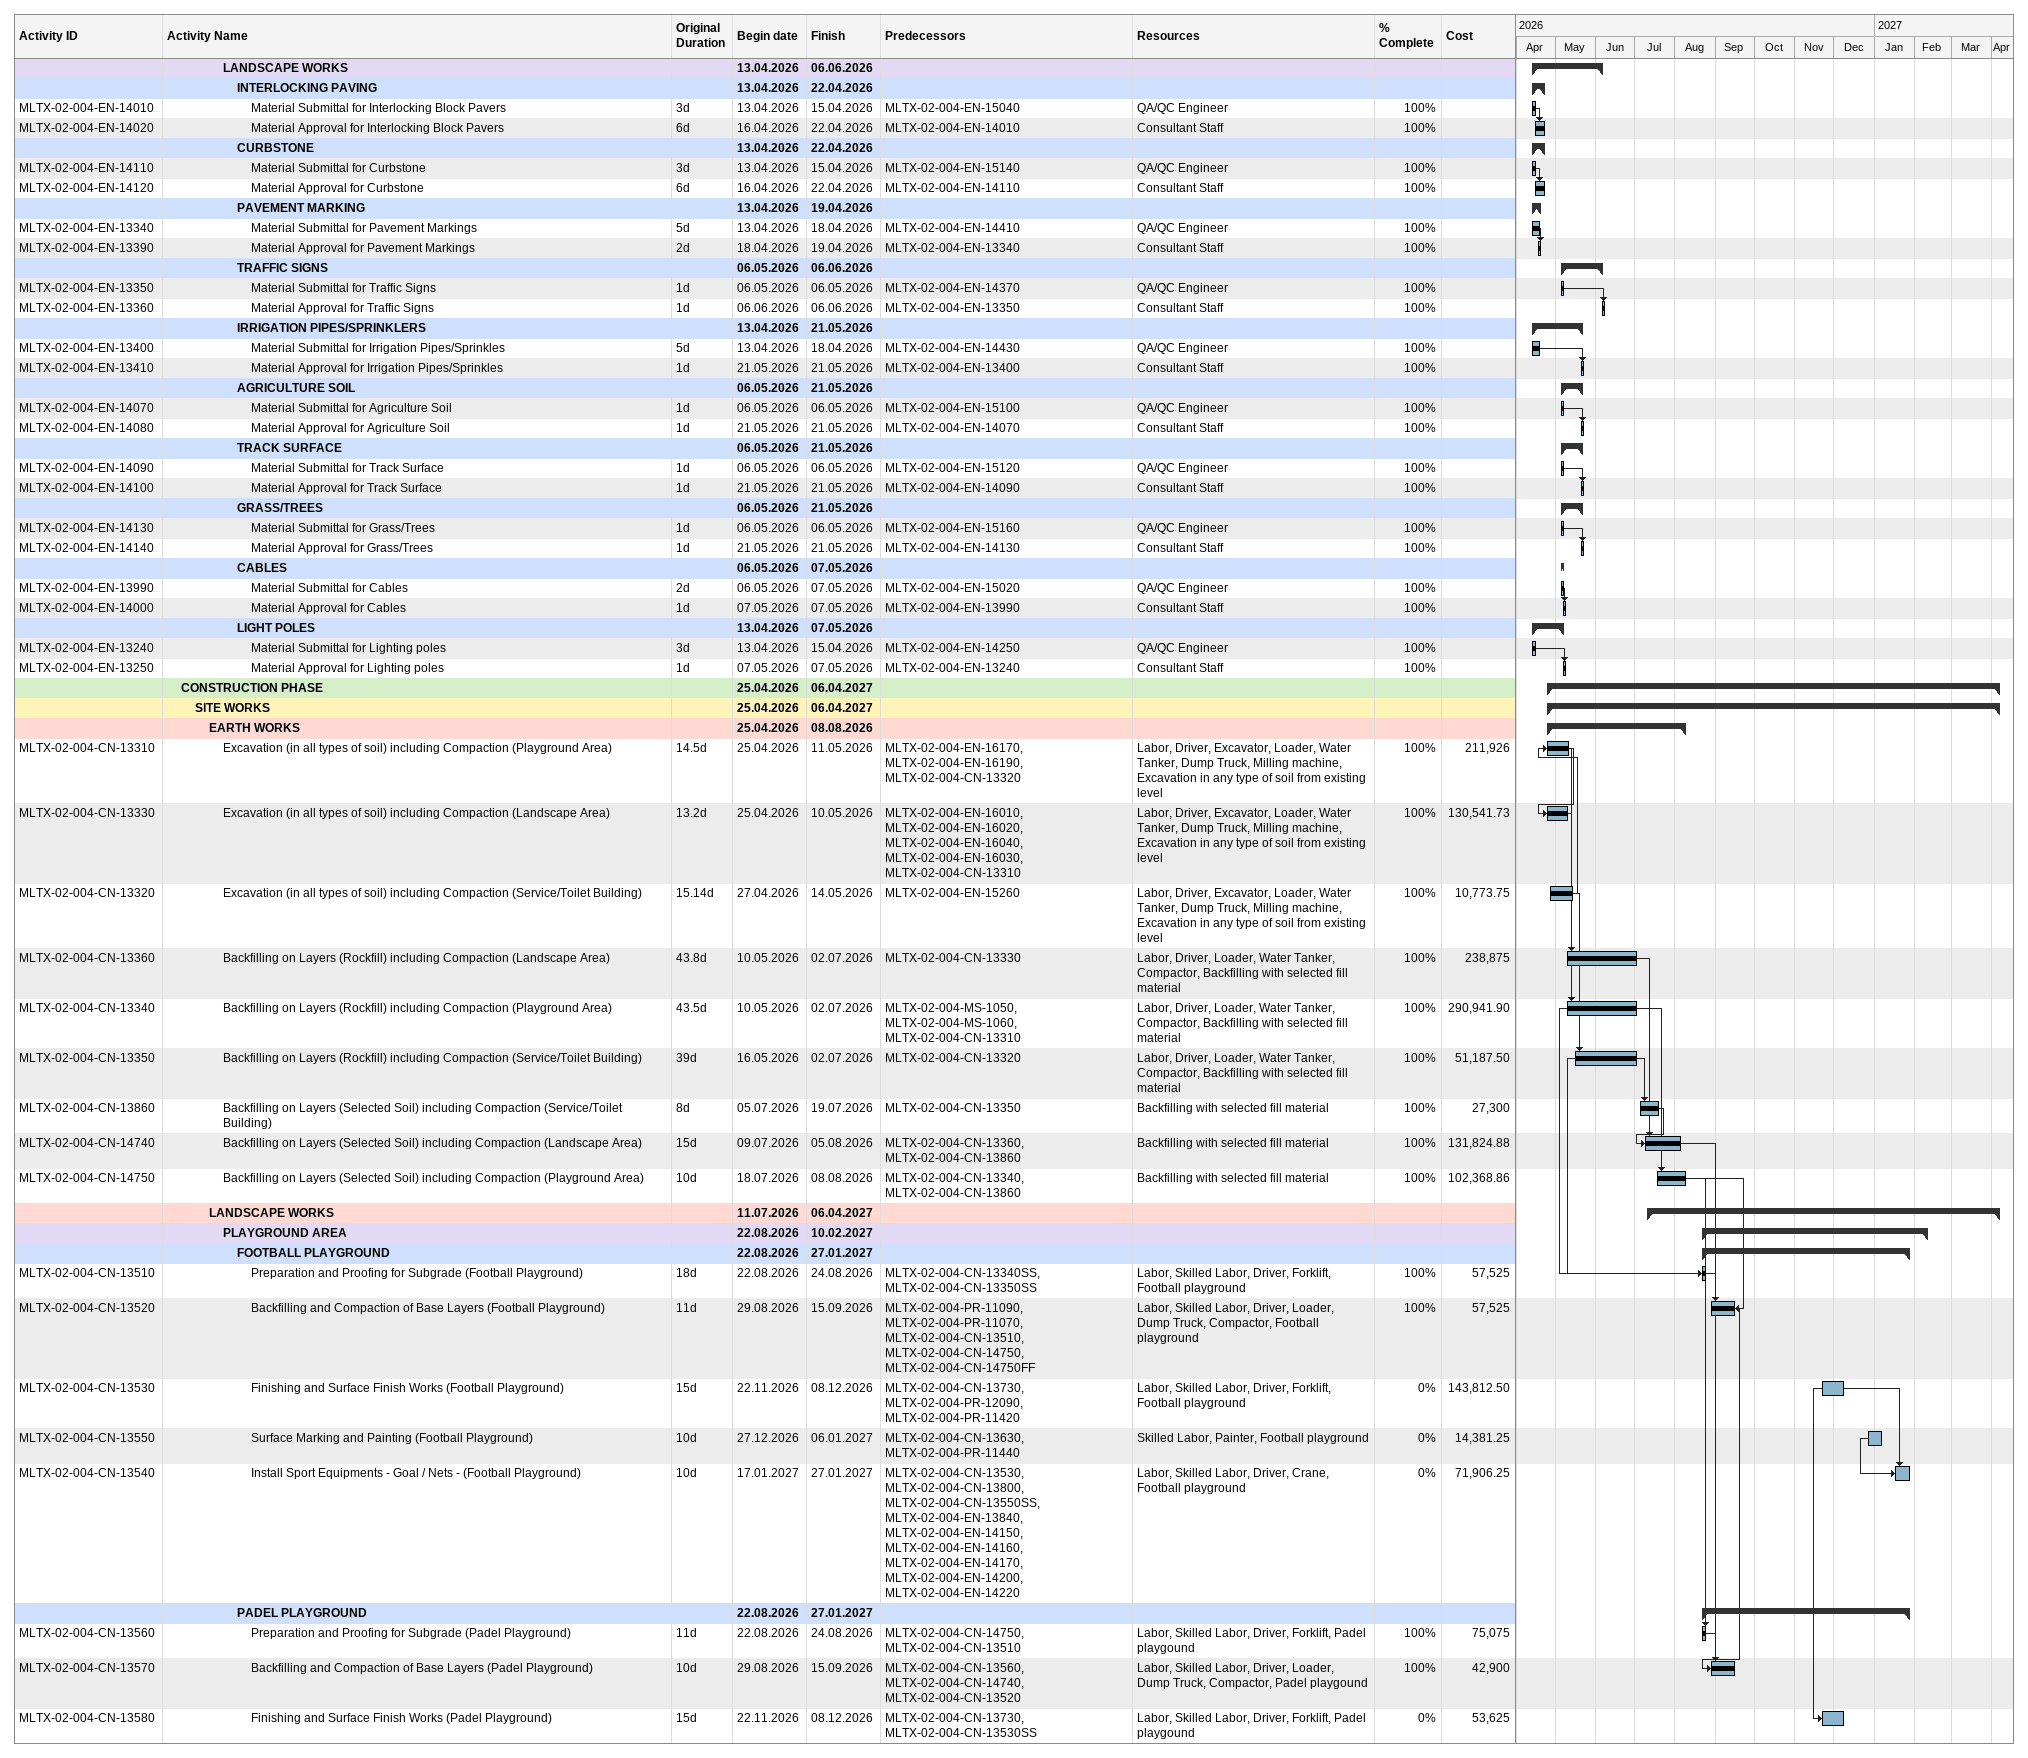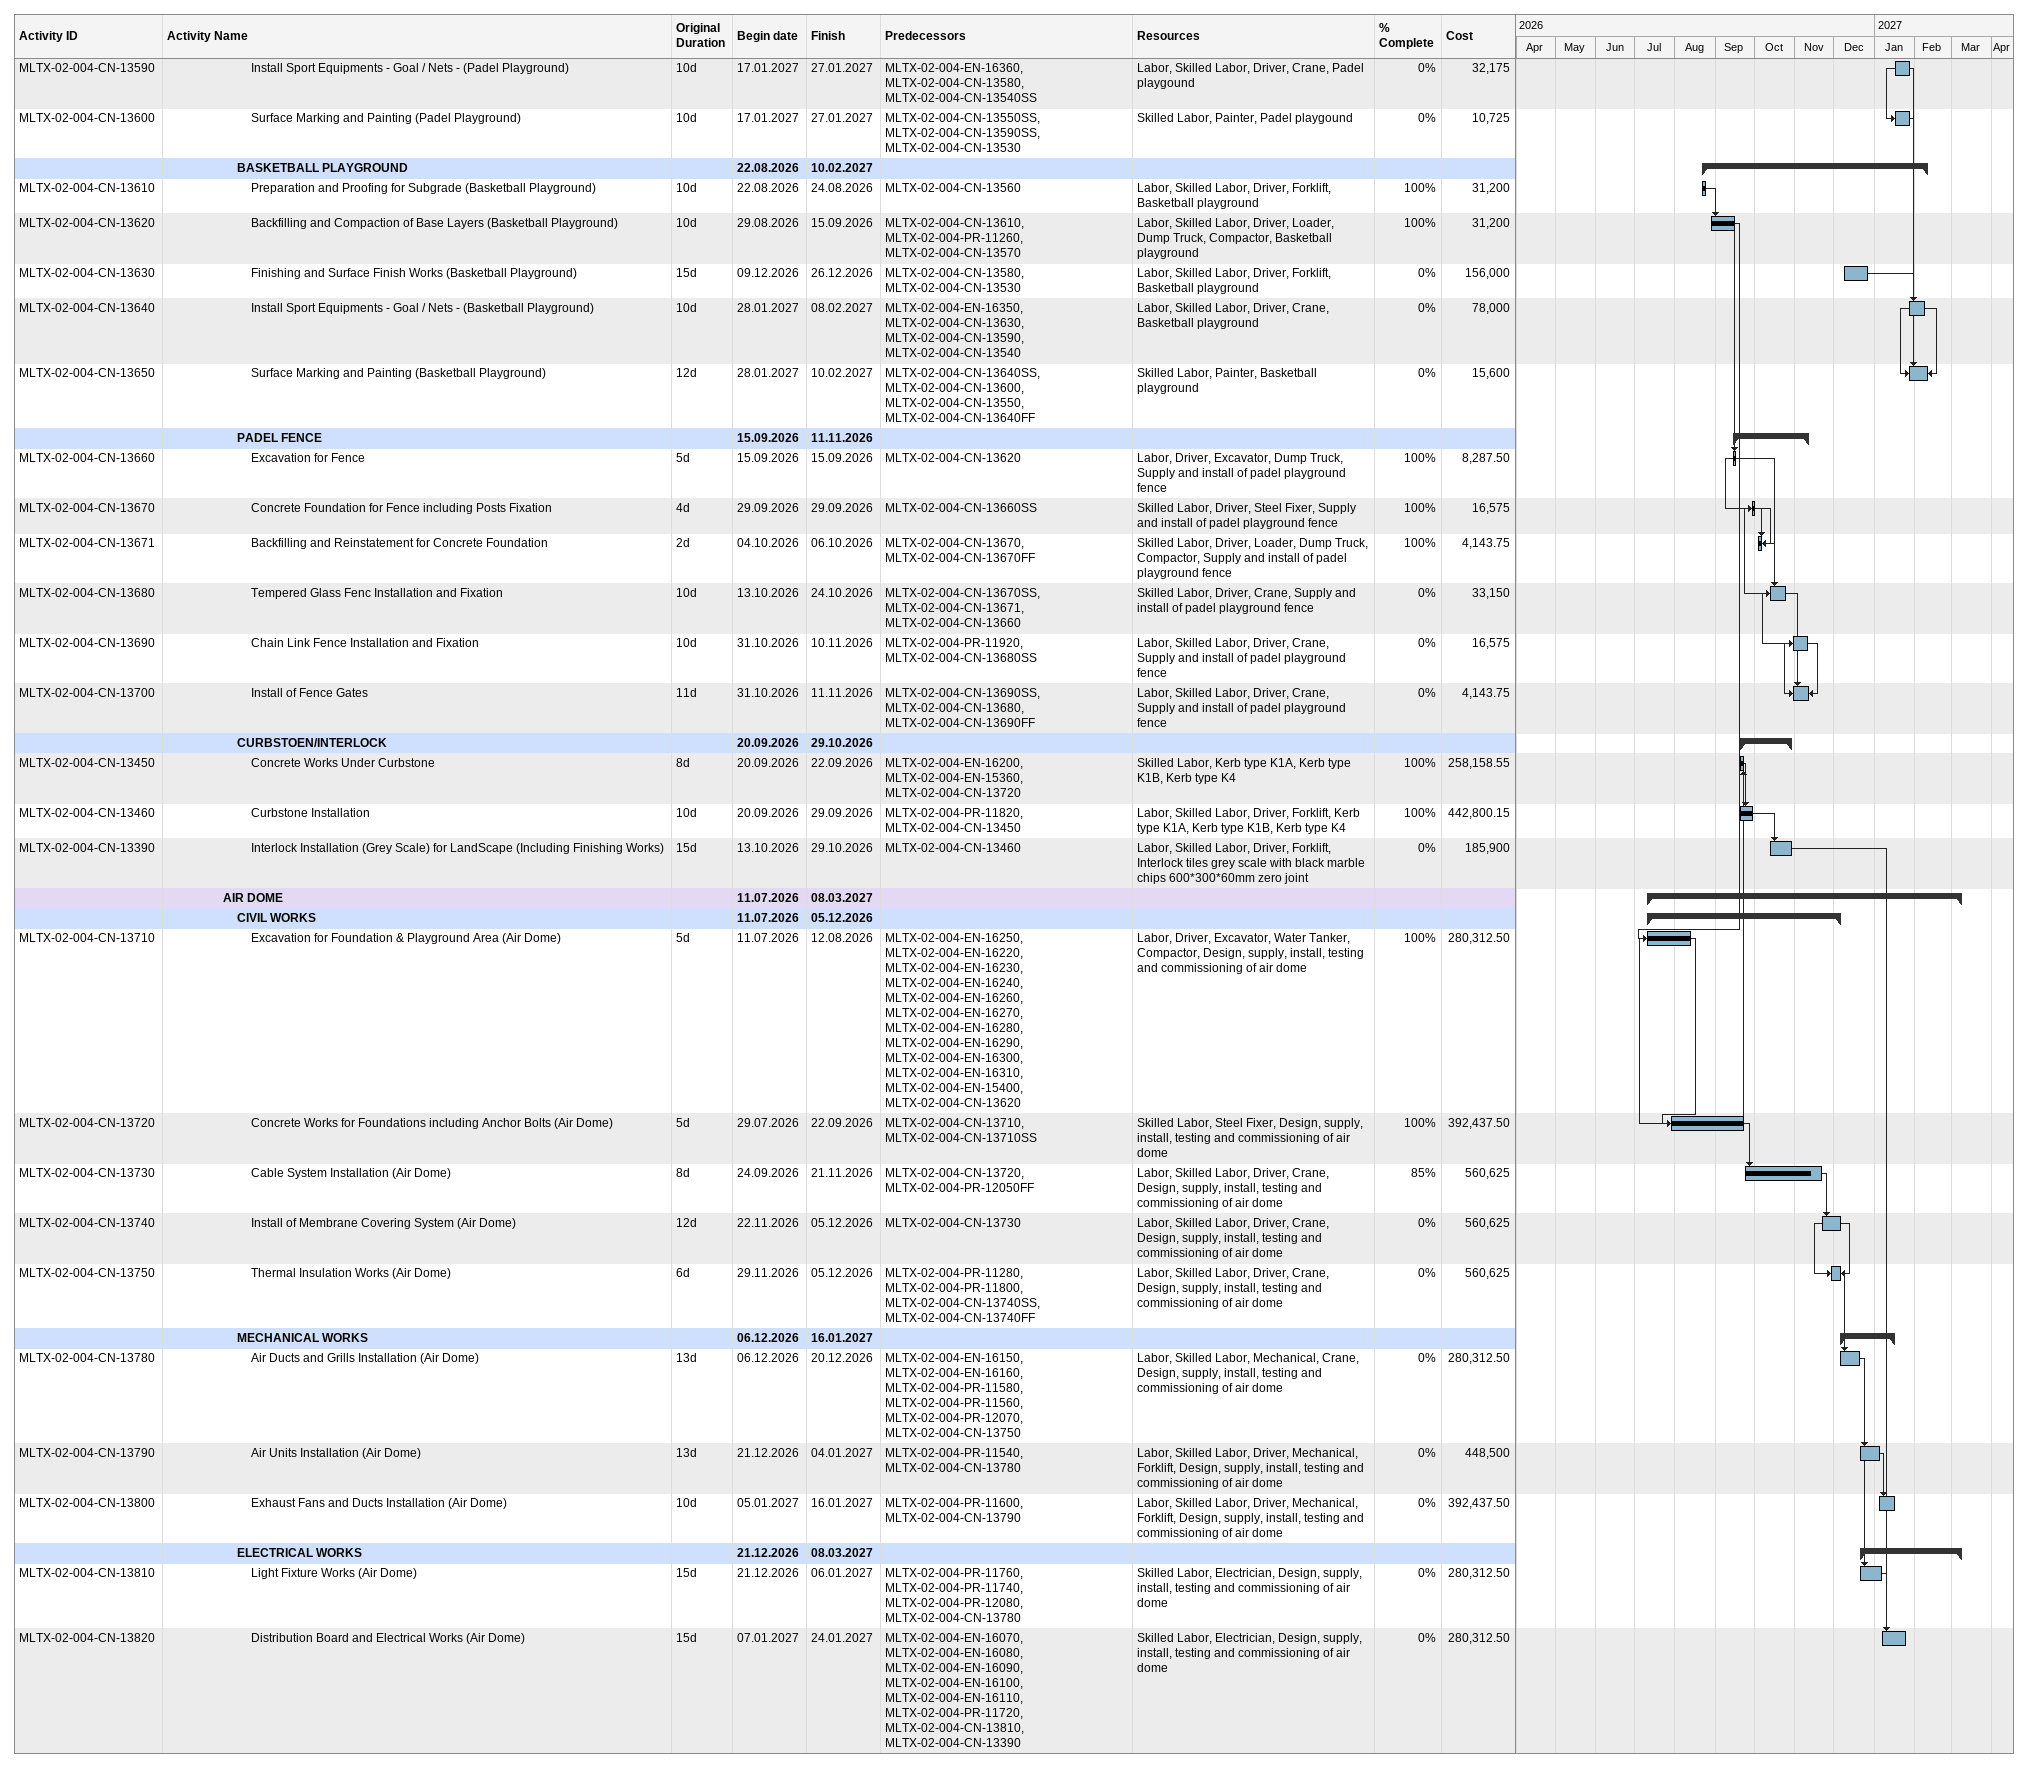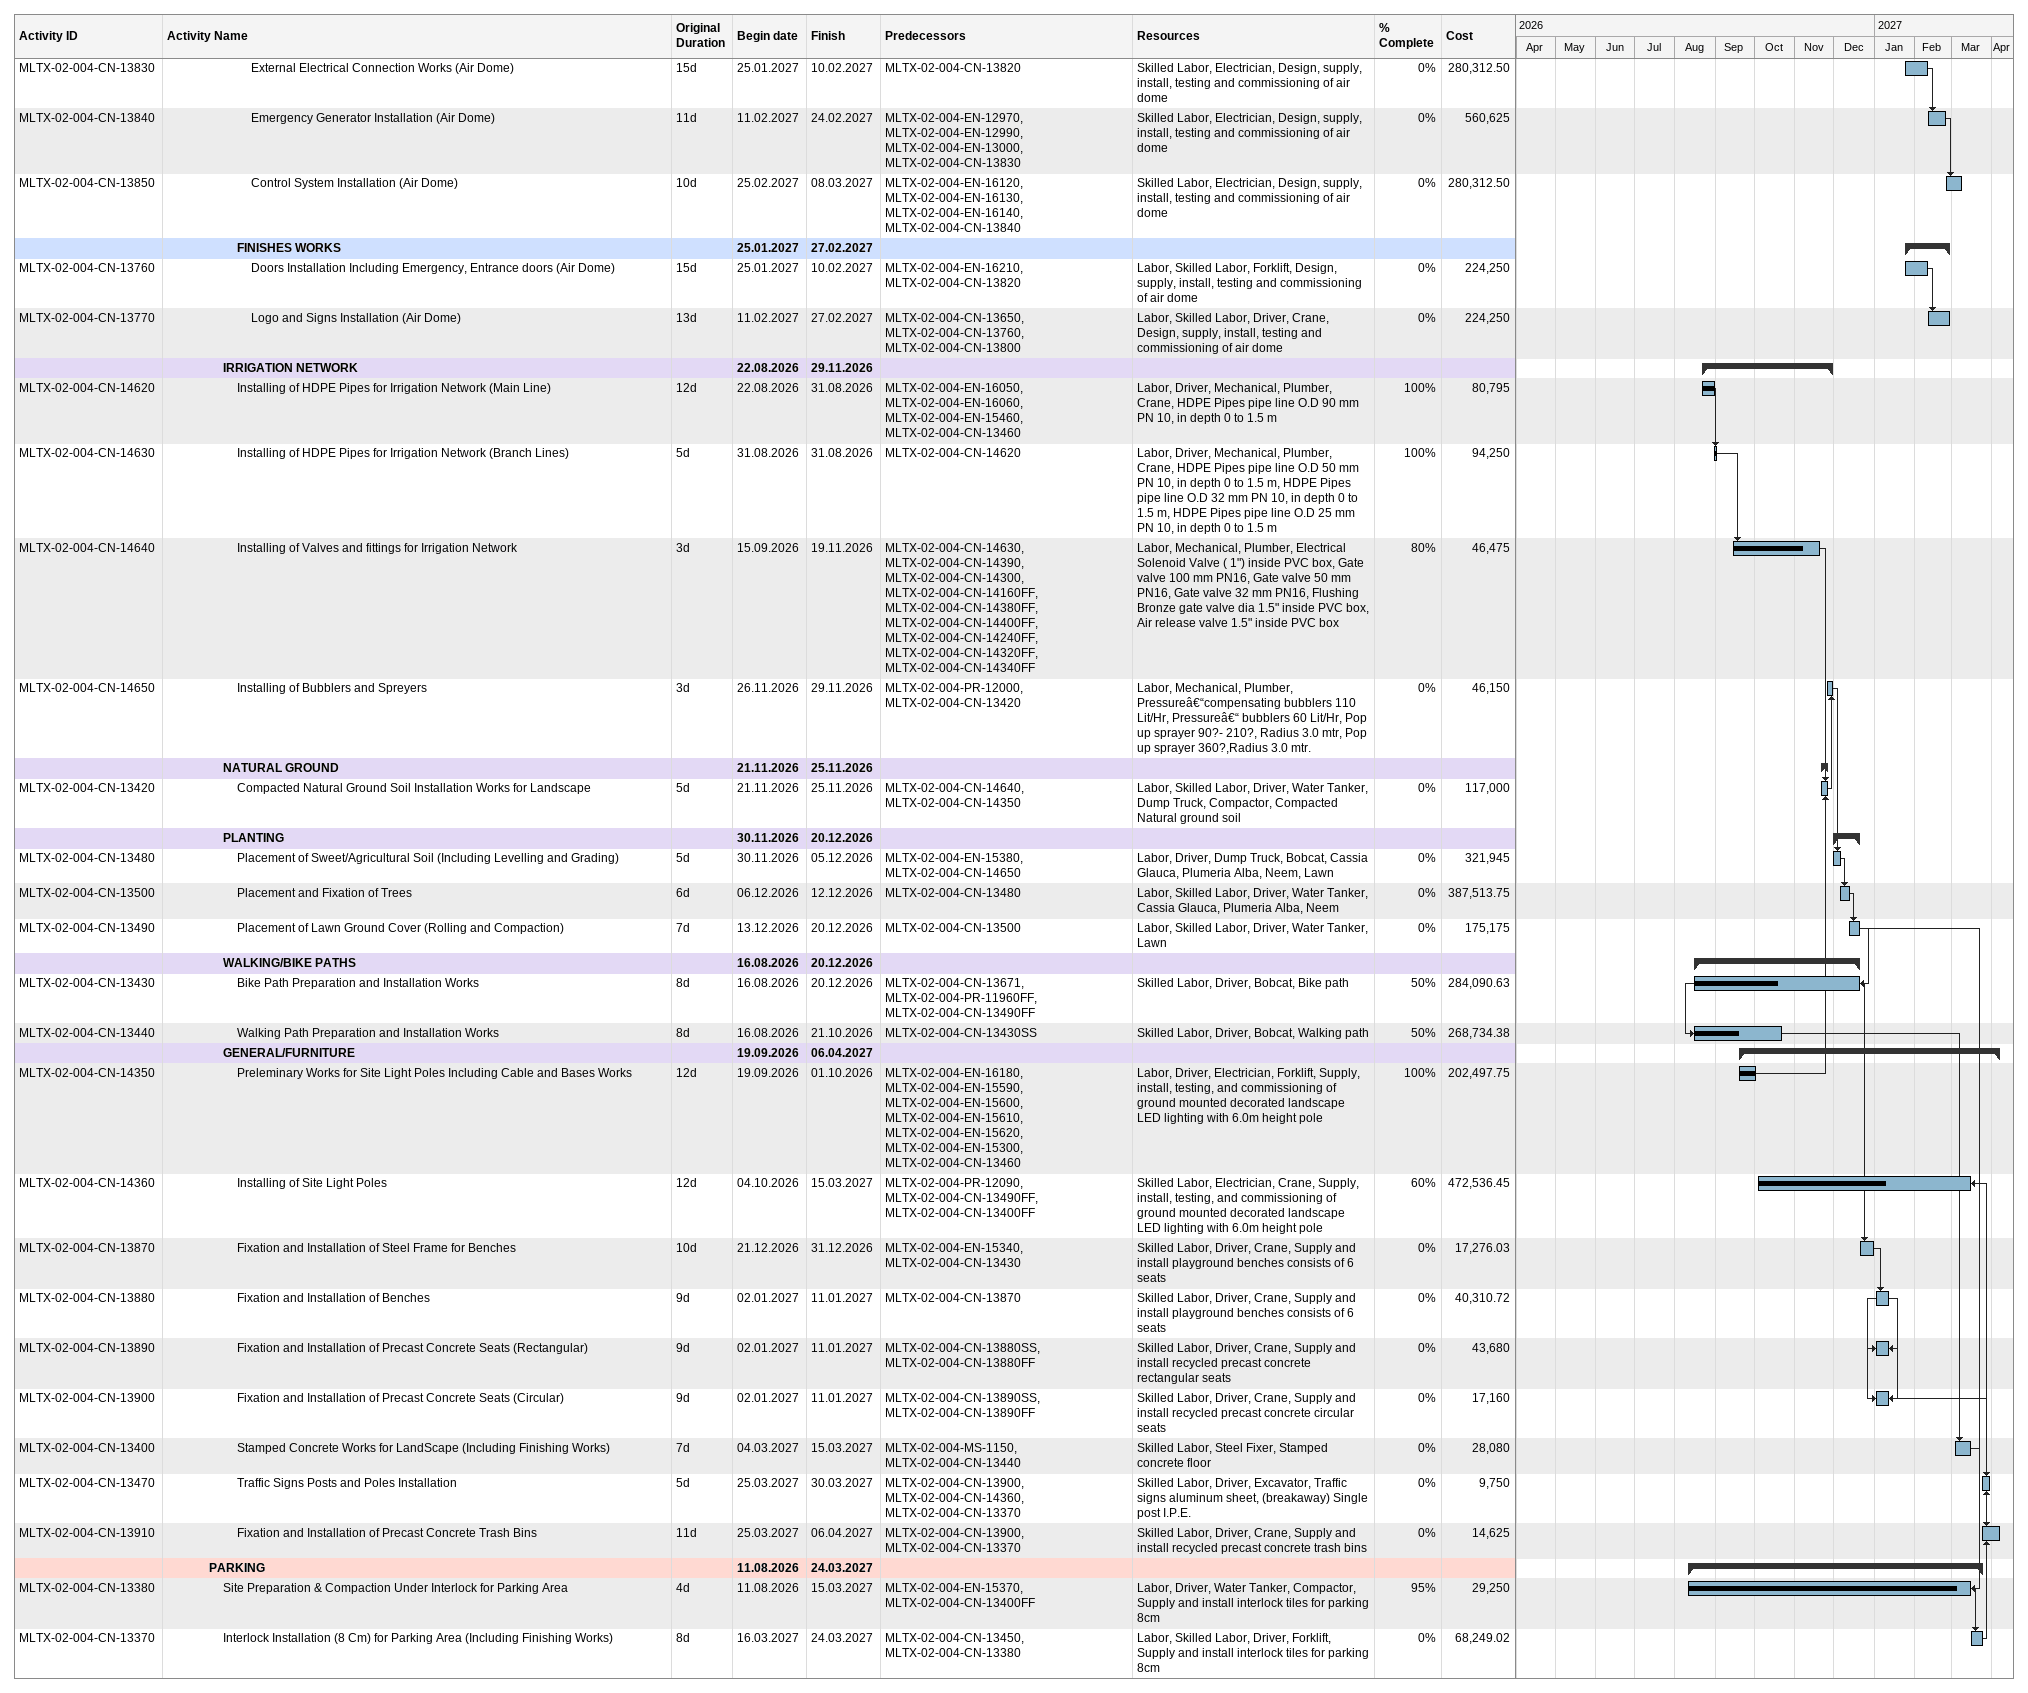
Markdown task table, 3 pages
| ID | Level | Task | Original duration | Start | Finish | Predecessors | Resources | % complete | Cost |
|---|---|---|---|---|---|---|---|---|---|
|  | 5 | **LANDSCAPE WORKS** |  | 2026-04-13 | 2026-06-06 |  |  |  |  |
|  | 6 | **INTERLOCKING PAVING** |  | 2026-04-13 | 2026-04-22 |  |  |  |  |
| MLTX-02-004-EN-14010 | 7 | Material Submittal for Interlocking Block Pavers | 3d | 2026-04-13 | 2026-04-15 | MLTX-02-004-EN-15040 | QA/QC Engineer | 100 |  |
| MLTX-02-004-EN-14020 | 7 | Material Approval for Interlocking Block Pavers | 6d | 2026-04-16 | 2026-04-22 | MLTX-02-004-EN-14010 | Consultant Staff | 100 |  |
|  | 6 | **CURBSTONE** |  | 2026-04-13 | 2026-04-22 |  |  |  |  |
| MLTX-02-004-EN-14110 | 7 | Material Submittal for Curbstone | 3d | 2026-04-13 | 2026-04-15 | MLTX-02-004-EN-15140 | QA/QC Engineer | 100 |  |
| MLTX-02-004-EN-14120 | 7 | Material Approval for Curbstone | 6d | 2026-04-16 | 2026-04-22 | MLTX-02-004-EN-14110 | Consultant Staff | 100 |  |
|  | 6 | **PAVEMENT MARKING** |  | 2026-04-13 | 2026-04-19 |  |  |  |  |
| MLTX-02-004-EN-13340 | 7 | Material Submittal for Pavement Markings | 5d | 2026-04-13 | 2026-04-18 | MLTX-02-004-EN-14410 | QA/QC Engineer | 100 |  |
| MLTX-02-004-EN-13390 | 7 | Material Approval for Pavement Markings | 2d | 2026-04-18 | 2026-04-19 | MLTX-02-004-EN-13340 | Consultant Staff | 100 |  |
|  | 6 | **TRAFFIC SIGNS** |  | 2026-05-06 | 2026-06-06 |  |  |  |  |
| MLTX-02-004-EN-13350 | 7 | Material Submittal for Traffic Signs | 1d | 2026-05-06 | 2026-05-06 | MLTX-02-004-EN-14370 | QA/QC Engineer | 100 |  |
| MLTX-02-004-EN-13360 | 7 | Material Approval for Traffic Signs | 1d | 2026-06-06 | 2026-06-06 | MLTX-02-004-EN-13350 | Consultant Staff | 100 |  |
|  | 6 | **IRRIGATION PIPES/SPRINKLERS** |  | 2026-04-13 | 2026-05-21 |  |  |  |  |
| MLTX-02-004-EN-13400 | 7 | Material Submittal for Irrigation Pipes/Sprinkles | 5d | 2026-04-13 | 2026-04-18 | MLTX-02-004-EN-14430 | QA/QC Engineer | 100 |  |
| MLTX-02-004-EN-13410 | 7 | Material Approval for Irrigation Pipes/Sprinkles | 1d | 2026-05-21 | 2026-05-21 | MLTX-02-004-EN-13400 | Consultant Staff | 100 |  |
|  | 6 | **AGRICULTURE SOIL** |  | 2026-05-06 | 2026-05-21 |  |  |  |  |
| MLTX-02-004-EN-14070 | 7 | Material Submittal for Agriculture Soil | 1d | 2026-05-06 | 2026-05-06 | MLTX-02-004-EN-15100 | QA/QC Engineer | 100 |  |
| MLTX-02-004-EN-14080 | 7 | Material Approval for Agriculture Soil | 1d | 2026-05-21 | 2026-05-21 | MLTX-02-004-EN-14070 | Consultant Staff | 100 |  |
|  | 6 | **TRACK SURFACE** |  | 2026-05-06 | 2026-05-21 |  |  |  |  |
| MLTX-02-004-EN-14090 | 7 | Material Submittal for Track Surface | 1d | 2026-05-06 | 2026-05-06 | MLTX-02-004-EN-15120 | QA/QC Engineer | 100 |  |
| MLTX-02-004-EN-14100 | 7 | Material Approval for Track Surface | 1d | 2026-05-21 | 2026-05-21 | MLTX-02-004-EN-14090 | Consultant Staff | 100 |  |
|  | 6 | **GRASS/TREES** |  | 2026-05-06 | 2026-05-21 |  |  |  |  |
| MLTX-02-004-EN-14130 | 7 | Material Submittal for Grass/Trees | 1d | 2026-05-06 | 2026-05-06 | MLTX-02-004-EN-15160 | QA/QC Engineer | 100 |  |
| MLTX-02-004-EN-14140 | 7 | Material Approval for Grass/Trees | 1d | 2026-05-21 | 2026-05-21 | MLTX-02-004-EN-14130 | Consultant Staff | 100 |  |
|  | 6 | **CABLES** |  | 2026-05-06 | 2026-05-07 |  |  |  |  |
| MLTX-02-004-EN-13990 | 7 | Material Submittal for Cables | 2d | 2026-05-06 | 2026-05-07 | MLTX-02-004-EN-15020 | QA/QC Engineer | 100 |  |
| MLTX-02-004-EN-14000 | 7 | Material Approval for Cables | 1d | 2026-05-07 | 2026-05-07 | MLTX-02-004-EN-13990 | Consultant Staff | 100 |  |
|  | 6 | **LIGHT POLES** |  | 2026-04-13 | 2026-05-07 |  |  |  |  |
| MLTX-02-004-EN-13240 | 7 | Material Submittal for Lighting poles | 3d | 2026-04-13 | 2026-04-15 | MLTX-02-004-EN-14250 | QA/QC Engineer | 100 |  |
| MLTX-02-004-EN-13250 | 7 | Material Approval for Lighting poles | 1d | 2026-05-07 | 2026-05-07 | MLTX-02-004-EN-13240 | Consultant Staff | 100 |  |
|  | 2 | **CONSTRUCTION PHASE** |  | 2026-04-25 | 2027-04-06 |  |  |  |  |
|  | 3 | **SITE WORKS** |  | 2026-04-25 | 2027-04-06 |  |  |  |  |
|  | 4 | **EARTH WORKS** |  | 2026-04-25 | 2026-08-08 |  |  |  |  |
| MLTX-02-004-CN-13310 | 5 | Excavation (in all types of soil) including Compaction (Playground Area) | 14.5d | 2026-04-25 | 2026-05-11 | MLTX-02-004-EN-16170, MLTX-02-004-EN-16190, MLTX-02-004-CN-13320 | Labor, Driver, Excavator, Loader, Water Tanker, Dump Truck, Milling machine, Excavation in any type of soil from existing level | 100 | 211926 |
| MLTX-02-004-CN-13330 | 5 | Excavation (in all types of soil) including Compaction (Landscape Area) | 13.2d | 2026-04-25 | 2026-05-10 | MLTX-02-004-EN-16010, MLTX-02-004-EN-16020, MLTX-02-004-EN-16040, MLTX-02-004-EN-16030, MLTX-02-004-CN-13310 | Labor, Driver, Excavator, Loader, Water Tanker, Dump Truck, Milling machine, Excavation in any type of soil from existing level | 100 | 130541.73 |
| MLTX-02-004-CN-13320 | 5 | Excavation (in all types of soil) including Compaction (Service/Toilet Building) | 15.14d | 2026-04-27 | 2026-05-14 | MLTX-02-004-EN-15260 | Labor, Driver, Excavator, Loader, Water Tanker, Dump Truck, Milling machine, Excavation in any type of soil from existing level | 100 | 10773.75 |
| MLTX-02-004-CN-13360 | 5 | Backfilling on Layers (Rockfill) including Compaction (Landscape Area) | 43.8d | 2026-05-10 | 2026-07-02 | MLTX-02-004-CN-13330 | Labor, Driver, Loader, Water Tanker, Compactor, Backfilling with selected fill material | 100 | 238875 |
| MLTX-02-004-CN-13340 | 5 | Backfilling on Layers (Rockfill) including Compaction (Playground Area) | 43.5d | 2026-05-10 | 2026-07-02 | MLTX-02-004-MS-1050, MLTX-02-004-MS-1060, MLTX-02-004-CN-13310 | Labor, Driver, Loader, Water Tanker, Compactor, Backfilling with selected fill material | 100 | 290941.90 |
| MLTX-02-004-CN-13350 | 5 | Backfilling on Layers (Rockfill) including Compaction (Service/Toilet Building) | 39d | 2026-05-16 | 2026-07-02 | MLTX-02-004-CN-13320 | Labor, Driver, Loader, Water Tanker, Compactor, Backfilling with selected fill material | 100 | 51187.50 |
| MLTX-02-004-CN-13860 | 5 | Backfilling on Layers (Selected Soil) including Compaction (Service/Toilet Building) | 8d | 2026-07-05 | 2026-07-19 | MLTX-02-004-CN-13350 | Backfilling with selected fill material | 100 | 27300 |
| MLTX-02-004-CN-14740 | 5 | Backfilling on Layers (Selected Soil) including Compaction (Landscape Area) | 15d | 2026-07-09 | 2026-08-05 | MLTX-02-004-CN-13360, MLTX-02-004-CN-13860 | Backfilling with selected fill material | 100 | 131824.88 |
| MLTX-02-004-CN-14750 | 5 | Backfilling on Layers (Selected Soil) including Compaction (Playground Area) | 10d | 2026-07-18 | 2026-08-08 | MLTX-02-004-CN-13340, MLTX-02-004-CN-13860 | Backfilling with selected fill material | 100 | 102368.86 |
|  | 4 | **LANDSCAPE WORKS** |  | 2026-07-11 | 2027-04-06 |  |  |  |  |
|  | 5 | **PLAYGROUND AREA** |  | 2026-08-22 | 2027-02-10 |  |  |  |  |
|  | 6 | **FOOTBALL PLAYGROUND** |  | 2026-08-22 | 2027-01-27 |  |  |  |  |
| MLTX-02-004-CN-13510 | 7 | Preparation and Proofing for Subgrade (Football Playground) | 18d | 2026-08-22 | 2026-08-24 | MLTX-02-004-CN-13340SS, MLTX-02-004-CN-13350SS | Labor, Skilled Labor, Driver, Forklift, Football playground | 100 | 57525 |
| MLTX-02-004-CN-13520 | 7 | Backfilling and Compaction of Base Layers (Football Playground) | 11d | 2026-08-29 | 2026-09-15 | MLTX-02-004-PR-11090, MLTX-02-004-PR-11070, MLTX-02-004-CN-13510, MLTX-02-004-CN-14750, MLTX-02-004-CN-14750FF | Labor, Skilled Labor, Driver, Loader, Dump Truck, Compactor, Football playground | 100 | 57525 |
| MLTX-02-004-CN-13530 | 7 | Finishing and Surface Finish Works (Football Playground) | 15d | 2026-11-22 | 2026-12-08 | MLTX-02-004-CN-13730, MLTX-02-004-PR-12090, MLTX-02-004-PR-11420 | Labor, Skilled Labor, Driver, Forklift, Football playground | 0 | 143812.50 |
| MLTX-02-004-CN-13550 | 7 | Surface Marking and Painting (Football Playground) | 10d | 2026-12-27 | 2027-01-06 | MLTX-02-004-CN-13630, MLTX-02-004-PR-11440 | Skilled Labor, Painter, Football playground | 0 | 14381.25 |
| MLTX-02-004-CN-13540 | 7 | Install Sport Equipments - Goal / Nets - (Football Playground) | 10d | 2027-01-17 | 2027-01-27 | MLTX-02-004-CN-13530, MLTX-02-004-CN-13800, MLTX-02-004-CN-13550SS, MLTX-02-004-EN-13840, MLTX-02-004-EN-14150, MLTX-02-004-EN-14160, MLTX-02-004-EN-14170, MLTX-02-004-EN-14200, MLTX-02-004-EN-14220 | Labor, Skilled Labor, Driver, Crane, Football playground | 0 | 71906.25 |
|  | 6 | **PADEL PLAYGROUND** |  | 2026-08-22 | 2027-01-27 |  |  |  |  |
| MLTX-02-004-CN-13560 | 7 | Preparation and Proofing for Subgrade (Padel Playground) | 11d | 2026-08-22 | 2026-08-24 | MLTX-02-004-CN-14750, MLTX-02-004-CN-13510 | Labor, Skilled Labor, Driver, Forklift, Padel playgound | 100 | 75075 |
| MLTX-02-004-CN-13570 | 7 | Backfilling and Compaction of Base Layers (Padel Playground) | 10d | 2026-08-29 | 2026-09-15 | MLTX-02-004-CN-13560, MLTX-02-004-CN-14740, MLTX-02-004-CN-13520 | Labor, Skilled Labor, Driver, Loader, Dump Truck, Compactor, Padel playgound | 100 | 42900 |
| MLTX-02-004-CN-13580 | 7 | Finishing and Surface Finish Works (Padel Playground) | 15d | 2026-11-22 | 2026-12-08 | MLTX-02-004-CN-13730, MLTX-02-004-CN-13530SS | Labor, Skilled Labor, Driver, Forklift, Padel playgound | 0 | 53625 |
| MLTX-02-004-CN-13590 | 7 | Install Sport Equipments - Goal / Nets - (Padel Playground) | 10d | 2027-01-17 | 2027-01-27 | MLTX-02-004-EN-16360, MLTX-02-004-CN-13580, MLTX-02-004-CN-13540SS | Labor, Skilled Labor, Driver, Crane, Padel playgound | 0 | 32175 |
| MLTX-02-004-CN-13600 | 7 | Surface Marking and Painting (Padel Playground) | 10d | 2027-01-17 | 2027-01-27 | MLTX-02-004-CN-13550SS, MLTX-02-004-CN-13590SS, MLTX-02-004-CN-13530 | Skilled Labor, Painter, Padel playgound | 0 | 10725 |
|  | 6 | **BASKETBALL PLAYGROUND** |  | 2026-08-22 | 2027-02-10 |  |  |  |  |
| MLTX-02-004-CN-13610 | 7 | Preparation and Proofing for Subgrade (Basketball Playground) | 10d | 2026-08-22 | 2026-08-24 | MLTX-02-004-CN-13560 | Labor, Skilled Labor, Driver, Forklift, Basketball playground | 100 | 31200 |
| MLTX-02-004-CN-13620 | 7 | Backfilling and Compaction of Base Layers (Basketball Playground) | 10d | 2026-08-29 | 2026-09-15 | MLTX-02-004-CN-13610, MLTX-02-004-PR-11260, MLTX-02-004-CN-13570 | Labor, Skilled Labor, Driver, Loader, Dump Truck, Compactor, Basketball playground | 100 | 31200 |
| MLTX-02-004-CN-13630 | 7 | Finishing and Surface Finish Works (Basketball Playground) | 15d | 2026-12-09 | 2026-12-26 | MLTX-02-004-CN-13580, MLTX-02-004-CN-13530 | Labor, Skilled Labor, Driver, Forklift, Basketball playground | 0 | 156000 |
| MLTX-02-004-CN-13640 | 7 | Install Sport Equipments - Goal / Nets - (Basketball Playground) | 10d | 2027-01-28 | 2027-02-08 | MLTX-02-004-EN-16350, MLTX-02-004-CN-13630, MLTX-02-004-CN-13590, MLTX-02-004-CN-13540 | Labor, Skilled Labor, Driver, Crane, Basketball playground | 0 | 78000 |
| MLTX-02-004-CN-13650 | 7 | Surface Marking and Painting (Basketball Playground) | 12d | 2027-01-28 | 2027-02-10 | MLTX-02-004-CN-13640SS, MLTX-02-004-CN-13600, MLTX-02-004-CN-13550, MLTX-02-004-CN-13640FF | Skilled Labor, Painter, Basketball playground | 0 | 15600 |
|  | 6 | **PADEL FENCE** |  | 2026-09-15 | 2026-11-11 |  |  |  |  |
| MLTX-02-004-CN-13660 | 7 | Excavation for Fence | 5d | 2026-09-15 | 2026-09-15 | MLTX-02-004-CN-13620 | Labor, Driver, Excavator, Dump Truck, Supply and install of padel playground fence | 100 | 8287.50 |
| MLTX-02-004-CN-13670 | 7 | Concrete Foundation for Fence including Posts Fixation | 4d | 2026-09-29 | 2026-09-29 | MLTX-02-004-CN-13660SS | Skilled Labor, Driver, Steel Fixer, Supply and install of padel playground fence | 100 | 16575 |
| MLTX-02-004-CN-13671 | 7 | Backfilling and Reinstatement for Concrete Foundation | 2d | 2026-10-04 | 2026-10-06 | MLTX-02-004-CN-13670, MLTX-02-004-CN-13670FF | Skilled Labor, Driver, Loader, Dump Truck, Compactor, Supply and install of padel playground fence | 100 | 4143.75 |
| MLTX-02-004-CN-13680 | 7 | Tempered Glass Fenc Installation and Fixation | 10d | 2026-10-13 | 2026-10-24 | MLTX-02-004-CN-13670SS, MLTX-02-004-CN-13671, MLTX-02-004-CN-13660 | Skilled Labor, Driver, Crane, Supply and install of padel playground fence | 0 | 33150 |
| MLTX-02-004-CN-13690 | 7 | Chain Link Fence Installation and Fixation | 10d | 2026-10-31 | 2026-11-10 | MLTX-02-004-PR-11920, MLTX-02-004-CN-13680SS | Labor, Skilled Labor, Driver, Crane, Supply and install of padel playground fence | 0 | 16575 |
| MLTX-02-004-CN-13700 | 7 | Install of Fence Gates | 11d | 2026-10-31 | 2026-11-11 | MLTX-02-004-CN-13690SS, MLTX-02-004-CN-13680, MLTX-02-004-CN-13690FF | Labor, Skilled Labor, Driver, Crane, Supply and install of padel playground fence | 0 | 4143.75 |
|  | 6 | **CURBSTOEN/INTERLOCK** |  | 2026-09-20 | 2026-10-29 |  |  |  |  |
| MLTX-02-004-CN-13450 | 7 | Concrete Works Under Curbstone | 8d | 2026-09-20 | 2026-09-22 | MLTX-02-004-EN-16200, MLTX-02-004-EN-15360, MLTX-02-004-CN-13720 | Skilled Labor, Kerb type K1A, Kerb type K1B, Kerb type K4 | 100 | 258158.55 |
| MLTX-02-004-CN-13460 | 7 | Curbstone Installation | 10d | 2026-09-20 | 2026-09-29 | MLTX-02-004-PR-11820, MLTX-02-004-CN-13450 | Labor, Skilled Labor, Driver, Forklift, Kerb type K1A, Kerb type K1B, Kerb type K4 | 100 | 442800.15 |
| MLTX-02-004-CN-13390 | 7 | Interlock Installation (Grey Scale) for LandScape (Including Finishing Works) | 15d | 2026-10-13 | 2026-10-29 | MLTX-02-004-CN-13460 | Labor, Skilled Labor, Driver, Forklift, Interlock tiles grey scale with black marble chips 600*300*60mm zero joint | 0 | 185900 |
|  | 5 | **AIR DOME** |  | 2026-07-11 | 2027-03-08 |  |  |  |  |
|  | 6 | **CIVIL WORKS** |  | 2026-07-11 | 2026-12-05 |  |  |  |  |
| MLTX-02-004-CN-13710 | 7 | Excavation for Foundation & Playground Area (Air Dome) | 5d | 2026-07-11 | 2026-08-12 | MLTX-02-004-EN-16250, MLTX-02-004-EN-16220, MLTX-02-004-EN-16230, MLTX-02-004-EN-16240, MLTX-02-004-EN-16260, MLTX-02-004-EN-16270, MLTX-02-004-EN-16280, MLTX-02-004-EN-16290, MLTX-02-004-EN-16300, MLTX-02-004-EN-16310, MLTX-02-004-EN-15400, MLTX-02-004-CN-13620 | Labor, Driver, Excavator, Water Tanker, Compactor, Design, supply, install, testing and commissioning of air dome | 100 | 280312.50 |
| MLTX-02-004-CN-13720 | 7 | Concrete Works for Foundations including Anchor Bolts (Air Dome) | 5d | 2026-07-29 | 2026-09-22 | MLTX-02-004-CN-13710, MLTX-02-004-CN-13710SS | Skilled Labor, Steel Fixer, Design, supply, install, testing and commissioning of air dome | 100 | 392437.50 |
| MLTX-02-004-CN-13730 | 7 | Cable System Installation (Air Dome) | 8d | 2026-09-24 | 2026-11-21 | MLTX-02-004-CN-13720, MLTX-02-004-PR-12050FF | Labor, Skilled Labor, Driver, Crane, Design, supply, install, testing and commissioning of air dome | 85 | 560625 |
| MLTX-02-004-CN-13740 | 7 | Install of Membrane Covering System (Air Dome) | 12d | 2026-11-22 | 2026-12-05 | MLTX-02-004-CN-13730 | Labor, Skilled Labor, Driver, Crane, Design, supply, install, testing and commissioning of air dome | 0 | 560625 |
| MLTX-02-004-CN-13750 | 7 | Thermal Insulation Works (Air Dome) | 6d | 2026-11-29 | 2026-12-05 | MLTX-02-004-PR-11280, MLTX-02-004-PR-11800, MLTX-02-004-CN-13740SS, MLTX-02-004-CN-13740FF | Labor, Skilled Labor, Driver, Crane, Design, supply, install, testing and commissioning of air dome | 0 | 560625 |
|  | 6 | **MECHANICAL WORKS** |  | 2026-12-06 | 2027-01-16 |  |  |  |  |
| MLTX-02-004-CN-13780 | 7 | Air Ducts and Grills Installation (Air Dome) | 13d | 2026-12-06 | 2026-12-20 | MLTX-02-004-EN-16150, MLTX-02-004-EN-16160, MLTX-02-004-PR-11580, MLTX-02-004-PR-11560, MLTX-02-004-PR-12070, MLTX-02-004-CN-13750 | Labor, Skilled Labor, Mechanical, Crane, Design, supply, install, testing and commissioning of air dome | 0 | 280312.50 |
| MLTX-02-004-CN-13790 | 7 | Air Units Installation (Air Dome) | 13d | 2026-12-21 | 2027-01-04 | MLTX-02-004-PR-11540, MLTX-02-004-CN-13780 | Labor, Skilled Labor, Driver, Mechanical, Forklift, Design, supply, install, testing and commissioning of air dome | 0 | 448500 |
| MLTX-02-004-CN-13800 | 7 | Exhaust Fans and Ducts Installation (Air Dome) | 10d | 2027-01-05 | 2027-01-16 | MLTX-02-004-PR-11600, MLTX-02-004-CN-13790 | Labor, Skilled Labor, Driver, Mechanical, Forklift, Design, supply, install, testing and commissioning of air dome | 0 | 392437.50 |
|  | 6 | **ELECTRICAL WORKS** |  | 2026-12-21 | 2027-03-08 |  |  |  |  |
| MLTX-02-004-CN-13810 | 7 | Light Fixture Works (Air Dome) | 15d | 2026-12-21 | 2027-01-06 | MLTX-02-004-PR-11760, MLTX-02-004-PR-11740, MLTX-02-004-PR-12080, MLTX-02-004-CN-13780 | Skilled Labor, Electrician, Design, supply, install, testing and commissioning of air dome | 0 | 280312.50 |
| MLTX-02-004-CN-13820 | 7 | Distribution Board and Electrical Works (Air Dome) | 15d | 2027-01-07 | 2027-01-24 | MLTX-02-004-EN-16070, MLTX-02-004-EN-16080, MLTX-02-004-EN-16090, MLTX-02-004-EN-16100, MLTX-02-004-EN-16110, MLTX-02-004-PR-11720, MLTX-02-004-CN-13810, MLTX-02-004-CN-13390 | Skilled Labor, Electrician, Design, supply, install, testing and commissioning of air dome | 0 | 280312.50 |
| MLTX-02-004-CN-13830 | 7 | External Electrical Connection Works (Air Dome) | 15d | 2027-01-25 | 2027-02-10 | MLTX-02-004-CN-13820 | Skilled Labor, Electrician, Design, supply, install, testing and commissioning of air dome | 0 | 280312.50 |
| MLTX-02-004-CN-13840 | 7 | Emergency Generator Installation (Air Dome) | 11d | 2027-02-11 | 2027-02-24 | MLTX-02-004-EN-12970, MLTX-02-004-EN-12990, MLTX-02-004-EN-13000, MLTX-02-004-CN-13830 | Skilled Labor, Electrician, Design, supply, install, testing and commissioning of air dome | 0 | 560625 |
| MLTX-02-004-CN-13850 | 7 | Control System Installation (Air Dome) | 10d | 2027-02-25 | 2027-03-08 | MLTX-02-004-EN-16120, MLTX-02-004-EN-16130, MLTX-02-004-EN-16140, MLTX-02-004-CN-13840 | Skilled Labor, Electrician, Design, supply, install, testing and commissioning of air dome | 0 | 280312.50 |
|  | 6 | **FINISHES WORKS** |  | 2027-01-25 | 2027-02-27 |  |  |  |  |
| MLTX-02-004-CN-13760 | 7 | Doors Installation Including Emergency, Entrance doors (Air Dome) | 15d | 2027-01-25 | 2027-02-10 | MLTX-02-004-EN-16210, MLTX-02-004-CN-13820 | Labor, Skilled Labor, Forklift, Design, supply, install, testing and commissioning of air dome | 0 | 224250 |
| MLTX-02-004-CN-13770 | 7 | Logo and Signs Installation (Air Dome) | 13d | 2027-02-11 | 2027-02-27 | MLTX-02-004-CN-13650, MLTX-02-004-CN-13760, MLTX-02-004-CN-13800 | Labor, Skilled Labor, Driver, Crane, Design, supply, install, testing and commissioning of air dome | 0 | 224250 |
|  | 5 | **IRRIGATION NETWORK** |  | 2026-08-22 | 2026-11-29 |  |  |  |  |
| MLTX-02-004-CN-14620 | 6 | Installing of HDPE Pipes for Irrigation Network (Main Line) | 12d | 2026-08-22 | 2026-08-31 | MLTX-02-004-EN-16050, MLTX-02-004-EN-16060, MLTX-02-004-EN-15460, MLTX-02-004-CN-13460 | Labor, Driver, Mechanical, Plumber, Crane, HDPE Pipes pipe line O.D 90 mm PN 10, in depth 0 to 1.5 m | 100 | 80795 |
| MLTX-02-004-CN-14630 | 6 | Installing of HDPE Pipes for Irrigation Network (Branch Lines) | 5d | 2026-08-31 | 2026-08-31 | MLTX-02-004-CN-14620 | Labor, Driver, Mechanical, Plumber, Crane, HDPE Pipes pipe line O.D 50 mm PN 10, in depth 0 to 1.5 m, HDPE Pipes pipe line O.D 32 mm PN 10, in depth 0 to 1.5 m, HDPE Pipes pipe line O.D 25 mm PN 10, in depth 0 to 1.5 m | 100 | 94250 |
| MLTX-02-004-CN-14640 | 6 | Installing of Valves and fittings for Irrigation Network | 3d | 2026-09-15 | 2026-11-19 | MLTX-02-004-CN-14630, MLTX-02-004-CN-14390, MLTX-02-004-CN-14300, MLTX-02-004-CN-14160FF, MLTX-02-004-CN-14380FF, MLTX-02-004-CN-14400FF, MLTX-02-004-CN-14240FF, MLTX-02-004-CN-14320FF, MLTX-02-004-CN-14340FF | Labor, Mechanical, Plumber, Electrical Solenoid Valve ( 1") inside PVC box, Gate valve 100 mm PN16, Gate valve 50 mm PN16, Gate valve 32 mm PN16, Flushing Bronze gate valve dia 1.5" inside PVC box, Air release valve 1.5" inside PVC box | 80 | 46475 |
| MLTX-02-004-CN-14650 | 6 | Installing of Bubblers and Spreyers | 3d | 2026-11-26 | 2026-11-29 | MLTX-02-004-PR-12000, MLTX-02-004-CN-13420 | Labor, Mechanical, Plumber, Pressureâ€“compensating bubblers 110 Lit/Hr, Pressureâ€“ bubblers 60 Lit/Hr, Pop up sprayer 90?- 210?, Radius 3.0 mtr, Pop up sprayer 360?,Radius 3.0 mtr. | 0 | 46150 |
|  | 5 | **NATURAL GROUND** |  | 2026-11-21 | 2026-11-25 |  |  |  |  |
| MLTX-02-004-CN-13420 | 6 | Compacted Natural Ground Soil Installation Works for Landscape | 5d | 2026-11-21 | 2026-11-25 | MLTX-02-004-CN-14640, MLTX-02-004-CN-14350 | Labor, Skilled Labor, Driver, Water Tanker, Dump Truck, Compactor, Compacted Natural ground soil | 0 | 117000 |
|  | 5 | **PLANTING** |  | 2026-11-30 | 2026-12-20 |  |  |  |  |
| MLTX-02-004-CN-13480 | 6 | Placement of Sweet/Agricultural Soil (Including Levelling and Grading) | 5d | 2026-11-30 | 2026-12-05 | MLTX-02-004-EN-15380, MLTX-02-004-CN-14650 | Labor, Driver, Dump Truck, Bobcat, Cassia Glauca, Plumeria Alba, Neem, Lawn | 0 | 321945 |
| MLTX-02-004-CN-13500 | 6 | Placement and Fixation of Trees | 6d | 2026-12-06 | 2026-12-12 | MLTX-02-004-CN-13480 | Labor, Skilled Labor, Driver, Water Tanker, Cassia Glauca, Plumeria Alba, Neem | 0 | 387513.75 |
| MLTX-02-004-CN-13490 | 6 | Placement of Lawn Ground Cover (Rolling and Compaction) | 7d | 2026-12-13 | 2026-12-20 | MLTX-02-004-CN-13500 | Labor, Skilled Labor, Driver, Water Tanker, Lawn | 0 | 175175 |
|  | 5 | **WALKING/BIKE PATHS** |  | 2026-08-16 | 2026-12-20 |  |  |  |  |
| MLTX-02-004-CN-13430 | 6 | Bike Path Preparation and Installation Works | 8d | 2026-08-16 | 2026-12-20 | MLTX-02-004-CN-13671, MLTX-02-004-PR-11960FF, MLTX-02-004-CN-13490FF | Skilled Labor, Driver, Bobcat, Bike path | 50 | 284090.63 |
| MLTX-02-004-CN-13440 | 6 | Walking Path Preparation and Installation Works | 8d | 2026-08-16 | 2026-10-21 | MLTX-02-004-CN-13430SS | Skilled Labor, Driver, Bobcat, Walking path | 50 | 268734.38 |
|  | 5 | **GENERAL/FURNITURE** |  | 2026-09-19 | 2027-04-06 |  |  |  |  |
| MLTX-02-004-CN-14350 | 6 | Preleminary Works for Site Light Poles Including Cable and Bases Works | 12d | 2026-09-19 | 2026-10-01 | MLTX-02-004-EN-16180, MLTX-02-004-EN-15590, MLTX-02-004-EN-15600, MLTX-02-004-EN-15610, MLTX-02-004-EN-15620, MLTX-02-004-EN-15300, MLTX-02-004-CN-13460 | Labor, Driver, Electrician, Forklift, Supply, install, testing, and commissioning of ground mounted decorated landscape LED lighting with 6.0m height pole | 100 | 202497.75 |
| MLTX-02-004-CN-14360 | 6 | Installing of Site Light Poles | 12d | 2026-10-04 | 2027-03-15 | MLTX-02-004-PR-12090, MLTX-02-004-CN-13490FF, MLTX-02-004-CN-13400FF | Skilled Labor, Electrician, Crane, Supply, install, testing, and commissioning of ground mounted decorated landscape LED lighting with 6.0m height pole | 60 | 472536.45 |
| MLTX-02-004-CN-13870 | 6 | Fixation and Installation of Steel Frame for Benches | 10d | 2026-12-21 | 2026-12-31 | MLTX-02-004-EN-15340, MLTX-02-004-CN-13430 | Skilled Labor, Driver, Crane, Supply and install playground benches consists of 6 seats | 0 | 17276.03 |
| MLTX-02-004-CN-13880 | 6 | Fixation and Installation of Benches | 9d | 2027-01-02 | 2027-01-11 | MLTX-02-004-CN-13870 | Skilled Labor, Driver, Crane, Supply and install playground benches consists of 6 seats | 0 | 40310.72 |
| MLTX-02-004-CN-13890 | 6 | Fixation and Installation of Precast Concrete Seats (Rectangular) | 9d | 2027-01-02 | 2027-01-11 | MLTX-02-004-CN-13880SS, MLTX-02-004-CN-13880FF | Skilled Labor, Driver, Crane, Supply and install recycled precast concrete rectangular seats | 0 | 43680 |
| MLTX-02-004-CN-13900 | 6 | Fixation and Installation of Precast Concrete Seats (Circular) | 9d | 2027-01-02 | 2027-01-11 | MLTX-02-004-CN-13890SS, MLTX-02-004-CN-13890FF | Skilled Labor, Driver, Crane, Supply and install recycled precast concrete circular seats | 0 | 17160 |
| MLTX-02-004-CN-13400 | 6 | Stamped Concrete Works for LandScape (Including Finishing Works) | 7d | 2027-03-04 | 2027-03-15 | MLTX-02-004-MS-1150, MLTX-02-004-CN-13440 | Skilled Labor, Steel Fixer, Stamped concrete floor | 0 | 28080 |
| MLTX-02-004-CN-13470 | 6 | Traffic Signs Posts and Poles Installation | 5d | 2027-03-25 | 2027-03-30 | MLTX-02-004-CN-13900, MLTX-02-004-CN-14360, MLTX-02-004-CN-13370 | Skilled Labor, Driver, Excavator, Traffic signs aluminum sheet, (breakaway) Single post I.P.E. | 0 | 9750 |
| MLTX-02-004-CN-13910 | 6 | Fixation and Installation of Precast Concrete Trash Bins | 11d | 2027-03-25 | 2027-04-06 | MLTX-02-004-CN-13900, MLTX-02-004-CN-13370 | Skilled Labor, Driver, Crane, Supply and install recycled precast concrete trash bins | 0 | 14625 |
|  | 4 | **PARKING** |  | 2026-08-11 | 2027-03-24 |  |  |  |  |
| MLTX-02-004-CN-13380 | 5 | Site Preparation & Compaction Under Interlock for Parking Area | 4d | 2026-08-11 | 2027-03-15 | MLTX-02-004-EN-15370, MLTX-02-004-CN-13400FF | Labor, Driver, Water Tanker, Compactor, Supply and install interlock tiles for parking 8cm | 95 | 29250 |
| MLTX-02-004-CN-13370 | 5 | Interlock Installation (8 Cm) for Parking Area (Including Finishing Works) | 8d | 2027-03-16 | 2027-03-24 | MLTX-02-004-CN-13450, MLTX-02-004-CN-13380 | Labor, Skilled Labor, Driver, Forklift, Supply and install interlock tiles for parking 8cm | 0 | 68249.02 |
